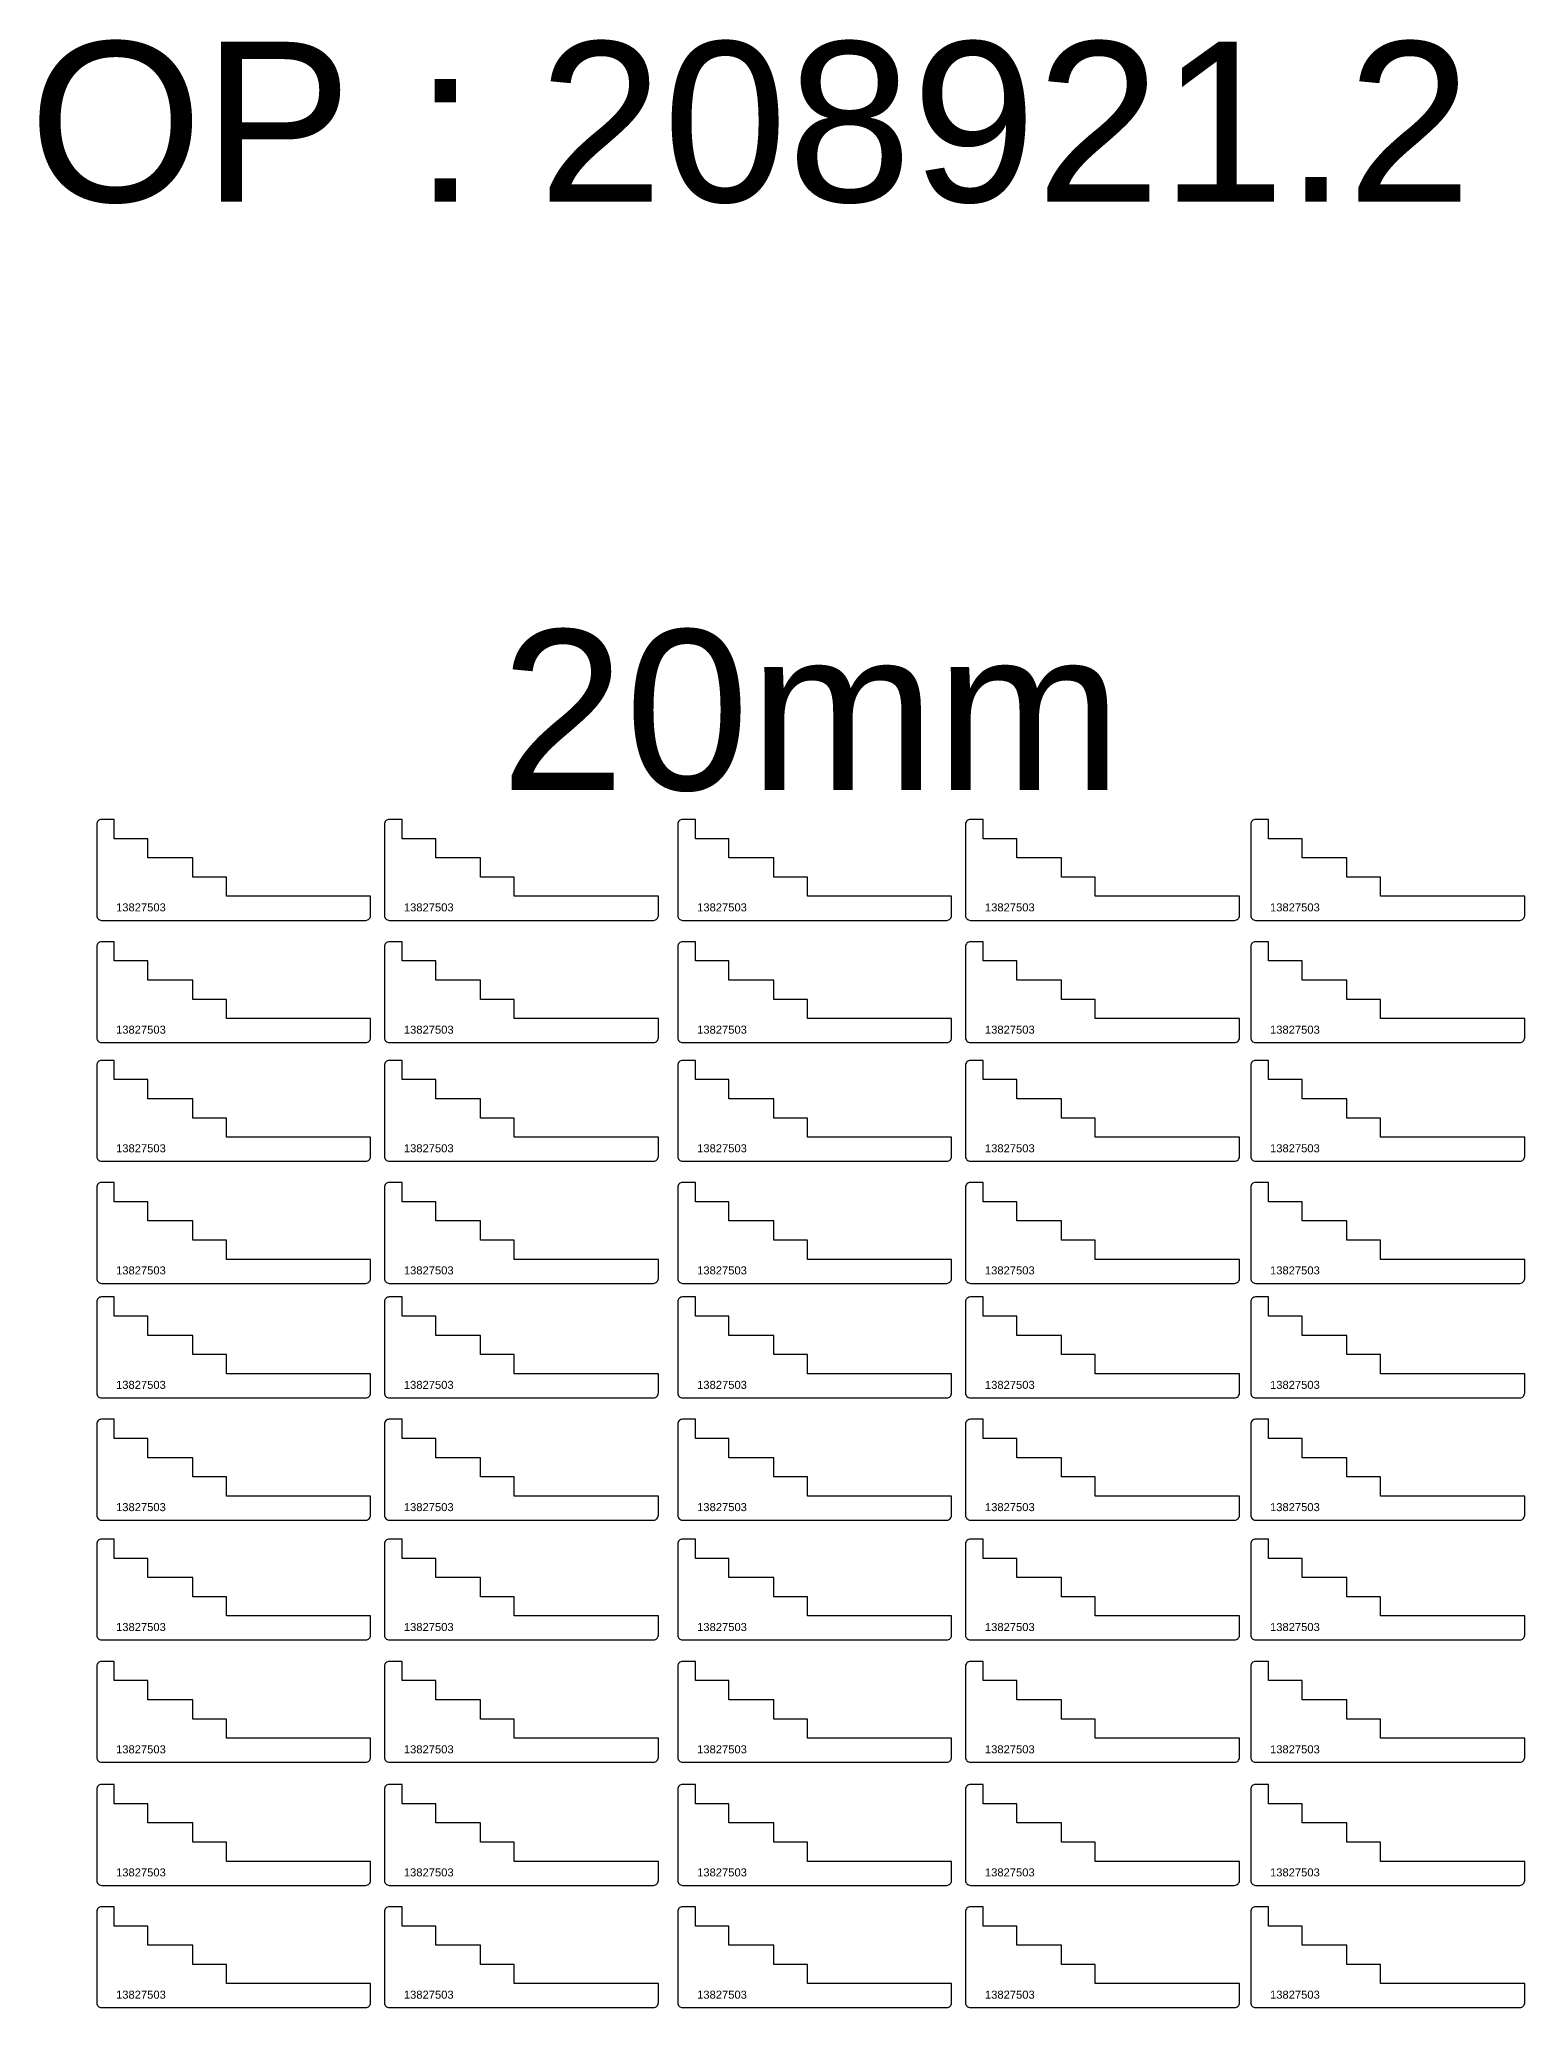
# Model space of a CAD drawing. Header units: millimetres. Extents: x 1349 to 5846, y -1703 to 1001.
# Drawn here: x 2407 to 3334, y -229 to 1001 of the extents above; entities that cross this region are included whole.
import ezdxf

# ---------------------------------------------------------------- set-up
doc = ezdxf.new("R2010")
doc.units = ezdxf.units.MM
doc.layers.add('Des.', color=7, linetype='Continuous')
doc.layers.add('Texto', color=3, linetype='Continuous')
doc.styles.get("Standard").update_dxf_attribs({"font": 'arial.ttf'})

msp = doc.modelspace()

# ---------------------------------------------------------------- linework, layer by layer
at = {"layer": 'Des.'}
for points in [[(2610.3, 450.4, 0.414214), (2613.3, 453.4), (2613.3, 465.4), (2523.3, 465.4), (2523.3, 477.4), (2502.3, 477.4), (2502.3, 489.4), (2474.3, 489.4), (2474.3, 501.4), (2453.3, 501.4), (2453.3, 513.4), (2445.3, 513.4, 0.414214), (2442.3, 510.4), (2442.3, 453.4, 0.414214), (2445.3, 450.4)], [(2790, 450.4, 0.414214), (2793, 453.4), (2793, 465.4), (2703, 465.4), (2703, 477.4), (2682, 477.4), (2682, 489.4), (2654, 489.4), (2654, 501.4), (2633, 501.4), (2633, 513.4), (2625, 513.4, 0.414214), (2622, 510.4), (2622, 453.4, 0.414214), (2625, 450.4)], [(2973.1, 450.4, 0.414214), (2976.1, 453.4), (2976.1, 465.4), (2886.1, 465.4), (2886.1, 477.4), (2865.1, 477.4), (2865.1, 489.4), (2837.1, 489.4), (2837.1, 501.4), (2816.1, 501.4), (2816.1, 513.4), (2808.1, 513.4, 0.414214), (2805.1, 510.4), (2805.1, 453.4, 0.414214), (2808.1, 450.4)], [(3152.8, 450.4, 0.414214), (3155.8, 453.4), (3155.8, 465.4), (3065.8, 465.4), (3065.8, 477.4), (3044.8, 477.4), (3044.8, 489.4), (3016.8, 489.4), (3016.8, 501.4), (2995.8, 501.4), (2995.8, 513.4), (2987.8, 513.4, 0.414214), (2984.8, 510.4), (2984.8, 453.4, 0.414214), (2987.8, 450.4)], [(3330.9, 450.4, 0.414214), (3333.9, 453.4), (3333.9, 465.4), (3243.9, 465.4), (3243.9, 477.4), (3222.9, 477.4), (3222.9, 489.4), (3194.9, 489.4), (3194.9, 501.4), (3173.9, 501.4), (3173.9, 513.4), (3165.9, 513.4, 0.414214), (3162.9, 510.4), (3162.9, 453.4, 0.414214), (3165.9, 450.4)], [(2610.3, 374, 0.414214), (2613.3, 377), (2613.3, 389), (2523.3, 389), (2523.3, 401), (2502.3, 401), (2502.3, 413), (2474.3, 413), (2474.3, 425), (2453.3, 425), (2453.3, 437), (2445.3, 437, 0.414214), (2442.3, 434), (2442.3, 377, 0.414214), (2445.3, 374)], [(2790, 374, 0.414214), (2793, 377), (2793, 389), (2703, 389), (2703, 401), (2682, 401), (2682, 413), (2654, 413), (2654, 425), (2633, 425), (2633, 437), (2625, 437, 0.414214), (2622, 434), (2622, 377, 0.414214), (2625, 374)], [(2973.1, 374, 0.414214), (2976.1, 377), (2976.1, 389), (2886.1, 389), (2886.1, 401), (2865.1, 401), (2865.1, 413), (2837.1, 413), (2837.1, 425), (2816.1, 425), (2816.1, 437), (2808.1, 437, 0.414214), (2805.1, 434), (2805.1, 377, 0.414214), (2808.1, 374)], [(3152.8, 374, 0.414214), (3155.8, 377), (3155.8, 389), (3065.8, 389), (3065.8, 401), (3044.8, 401), (3044.8, 413), (3016.8, 413), (3016.8, 425), (2995.8, 425), (2995.8, 437), (2987.8, 437, 0.414214), (2984.8, 434), (2984.8, 377, 0.414214), (2987.8, 374)], [(3330.9, 374, 0.414214), (3333.9, 377), (3333.9, 389), (3243.9, 389), (3243.9, 401), (3222.9, 401), (3222.9, 413), (3194.9, 413), (3194.9, 425), (3173.9, 425), (3173.9, 437), (3165.9, 437, 0.414214), (3162.9, 434), (3162.9, 377, 0.414214), (3165.9, 374)], [(2610.3, 299.9, 0.414214), (2613.3, 302.9), (2613.3, 314.9), (2523.3, 314.9), (2523.3, 326.9), (2502.3, 326.9), (2502.3, 338.9), (2474.3, 338.9), (2474.3, 350.9), (2453.3, 350.9), (2453.3, 362.9), (2445.3, 362.9, 0.414214), (2442.3, 359.9), (2442.3, 302.9, 0.414214), (2445.3, 299.9)], [(2790, 299.9, 0.414214), (2793, 302.9), (2793, 314.9), (2703, 314.9), (2703, 326.9), (2682, 326.9), (2682, 338.9), (2654, 338.9), (2654, 350.9), (2633, 350.9), (2633, 362.9), (2625, 362.9, 0.414214), (2622, 359.9), (2622, 302.9, 0.414214), (2625, 299.9)], [(2973.1, 299.9, 0.414214), (2976.1, 302.9), (2976.1, 314.9), (2886.1, 314.9), (2886.1, 326.9), (2865.1, 326.9), (2865.1, 338.9), (2837.1, 338.9), (2837.1, 350.9), (2816.1, 350.9), (2816.1, 362.9), (2808.1, 362.9, 0.414214), (2805.1, 359.9), (2805.1, 302.9, 0.414214), (2808.1, 299.9)], [(3152.8, 299.9, 0.414214), (3155.8, 302.9), (3155.8, 314.9), (3065.8, 314.9), (3065.8, 326.9), (3044.8, 326.9), (3044.8, 338.9), (3016.8, 338.9), (3016.8, 350.9), (2995.8, 350.9), (2995.8, 362.9), (2987.8, 362.9, 0.414214), (2984.8, 359.9), (2984.8, 302.9, 0.414214), (2987.8, 299.9)], [(3330.9, 299.9, 0.414214), (3333.9, 302.9), (3333.9, 314.9), (3243.9, 314.9), (3243.9, 326.9), (3222.9, 326.9), (3222.9, 338.9), (3194.9, 338.9), (3194.9, 350.9), (3173.9, 350.9), (3173.9, 362.9), (3165.9, 362.9, 0.414214), (3162.9, 359.9), (3162.9, 302.9, 0.414214), (3165.9, 299.9)], [(2610.3, 223.6, 0.414214), (2613.3, 226.6), (2613.3, 238.6), (2523.3, 238.6), (2523.3, 250.6), (2502.3, 250.6), (2502.3, 262.6), (2474.3, 262.6), (2474.3, 274.6), (2453.3, 274.6), (2453.3, 286.6), (2445.3, 286.6, 0.414214), (2442.3, 283.6), (2442.3, 226.6, 0.414214), (2445.3, 223.6)], [(2790, 223.6, 0.414214), (2793, 226.6), (2793, 238.6), (2703, 238.6), (2703, 250.6), (2682, 250.6), (2682, 262.6), (2654, 262.6), (2654, 274.6), (2633, 274.6), (2633, 286.6), (2625, 286.6, 0.414214), (2622, 283.6), (2622, 226.6, 0.414214), (2625, 223.6)], [(2973.1, 223.6, 0.414214), (2976.1, 226.6), (2976.1, 238.6), (2886.1, 238.6), (2886.1, 250.6), (2865.1, 250.6), (2865.1, 262.6), (2837.1, 262.6), (2837.1, 274.6), (2816.1, 274.6), (2816.1, 286.6), (2808.1, 286.6, 0.414214), (2805.1, 283.6), (2805.1, 226.6, 0.414214), (2808.1, 223.6)], [(3152.8, 223.6, 0.414214), (3155.8, 226.6), (3155.8, 238.6), (3065.8, 238.6), (3065.8, 250.6), (3044.8, 250.6), (3044.8, 262.6), (3016.8, 262.6), (3016.8, 274.6), (2995.8, 274.6), (2995.8, 286.6), (2987.8, 286.6, 0.414214), (2984.8, 283.6), (2984.8, 226.6, 0.414214), (2987.8, 223.6)], [(3330.9, 223.6, 0.414214), (3333.9, 226.6), (3333.9, 238.6), (3243.9, 238.6), (3243.9, 250.6), (3222.9, 250.6), (3222.9, 262.6), (3194.9, 262.6), (3194.9, 274.6), (3173.9, 274.6), (3173.9, 286.6), (3165.9, 286.6, 0.414214), (3162.9, 283.6), (3162.9, 226.6, 0.414214), (3165.9, 223.6)], [(2610.3, 152.1, 0.414214), (2613.3, 155.1), (2613.3, 167.1), (2523.3, 167.1), (2523.3, 179.1), (2502.3, 179.1), (2502.3, 191.1), (2474.3, 191.1), (2474.3, 203.1), (2453.3, 203.1), (2453.3, 215.1), (2445.3, 215.1, 0.414214), (2442.3, 212.1), (2442.3, 155.1, 0.414214), (2445.3, 152.1)], [(2790, 152.1, 0.414214), (2793, 155.1), (2793, 167.1), (2703, 167.1), (2703, 179.1), (2682, 179.1), (2682, 191.1), (2654, 191.1), (2654, 203.1), (2633, 203.1), (2633, 215.1), (2625, 215.1, 0.414214), (2622, 212.1), (2622, 155.1, 0.414214), (2625, 152.1)], [(2973.1, 152.1, 0.414214), (2976.1, 155.1), (2976.1, 167.1), (2886.1, 167.1), (2886.1, 179.1), (2865.1, 179.1), (2865.1, 191.1), (2837.1, 191.1), (2837.1, 203.1), (2816.1, 203.1), (2816.1, 215.1), (2808.1, 215.1, 0.414214), (2805.1, 212.1), (2805.1, 155.1, 0.414214), (2808.1, 152.1)], [(3152.8, 152.1, 0.414214), (3155.8, 155.1), (3155.8, 167.1), (3065.8, 167.1), (3065.8, 179.1), (3044.8, 179.1), (3044.8, 191.1), (3016.8, 191.1), (3016.8, 203.1), (2995.8, 203.1), (2995.8, 215.1), (2987.8, 215.1, 0.414214), (2984.8, 212.1), (2984.8, 155.1, 0.414214), (2987.8, 152.1)], [(3330.9, 152.1, 0.414214), (3333.9, 155.1), (3333.9, 167.1), (3243.9, 167.1), (3243.9, 179.1), (3222.9, 179.1), (3222.9, 191.1), (3194.9, 191.1), (3194.9, 203.1), (3173.9, 203.1), (3173.9, 215.1), (3165.9, 215.1, 0.414214), (3162.9, 212.1), (3162.9, 155.1, 0.414214), (3165.9, 152.1)], [(2610.3, 75.7, 0.414214), (2613.3, 78.7), (2613.3, 90.7), (2523.3, 90.7), (2523.3, 102.7), (2502.3, 102.7), (2502.3, 114.7), (2474.3, 114.7), (2474.3, 126.7), (2453.3, 126.7), (2453.3, 138.7), (2445.3, 138.7, 0.414214), (2442.3, 135.7), (2442.3, 78.7, 0.414214), (2445.3, 75.7)], [(2790, 75.7, 0.414214), (2793, 78.7), (2793, 90.7), (2703, 90.7), (2703, 102.7), (2682, 102.7), (2682, 114.7), (2654, 114.7), (2654, 126.7), (2633, 126.7), (2633, 138.7), (2625, 138.7, 0.414214), (2622, 135.7), (2622, 78.7, 0.414214), (2625, 75.7)], [(2973.1, 75.7, 0.414214), (2976.1, 78.7), (2976.1, 90.7), (2886.1, 90.7), (2886.1, 102.7), (2865.1, 102.7), (2865.1, 114.7), (2837.1, 114.7), (2837.1, 126.7), (2816.1, 126.7), (2816.1, 138.7), (2808.1, 138.7, 0.414214), (2805.1, 135.7), (2805.1, 78.7, 0.414214), (2808.1, 75.7)], [(3152.8, 75.7, 0.414214), (3155.8, 78.7), (3155.8, 90.7), (3065.8, 90.7), (3065.8, 102.7), (3044.8, 102.7), (3044.8, 114.7), (3016.8, 114.7), (3016.8, 126.7), (2995.8, 126.7), (2995.8, 138.7), (2987.8, 138.7, 0.414214), (2984.8, 135.7), (2984.8, 78.7, 0.414214), (2987.8, 75.7)], [(3330.9, 75.7, 0.414214), (3333.9, 78.7), (3333.9, 90.7), (3243.9, 90.7), (3243.9, 102.7), (3222.9, 102.7), (3222.9, 114.7), (3194.9, 114.7), (3194.9, 126.7), (3173.9, 126.7), (3173.9, 138.7), (3165.9, 138.7, 0.414214), (3162.9, 135.7), (3162.9, 78.7, 0.414214), (3165.9, 75.7)], [(2610.3, 0.8, 0.414214), (2613.3, 3.8), (2613.3, 15.8), (2523.3, 15.8), (2523.3, 27.8), (2502.3, 27.8), (2502.3, 39.8), (2474.3, 39.8), (2474.3, 51.8), (2453.3, 51.8), (2453.3, 63.8), (2445.3, 63.8, 0.414214), (2442.3, 60.8), (2442.3, 3.8, 0.414214), (2445.3, 0.8)], [(2790, 0.8, 0.414214), (2793, 3.8), (2793, 15.8), (2703, 15.8), (2703, 27.8), (2682, 27.8), (2682, 39.8), (2654, 39.8), (2654, 51.8), (2633, 51.8), (2633, 63.8), (2625, 63.8, 0.414214), (2622, 60.8), (2622, 3.8, 0.414214), (2625, 0.8)], [(2973.1, 0.8, 0.414214), (2976.1, 3.8), (2976.1, 15.8), (2886.1, 15.8), (2886.1, 27.8), (2865.1, 27.8), (2865.1, 39.8), (2837.1, 39.8), (2837.1, 51.8), (2816.1, 51.8), (2816.1, 63.8), (2808.1, 63.8, 0.414214), (2805.1, 60.8), (2805.1, 3.8, 0.414214), (2808.1, 0.8)], [(3152.8, 0.8, 0.414214), (3155.8, 3.8), (3155.8, 15.8), (3065.8, 15.8), (3065.8, 27.8), (3044.8, 27.8), (3044.8, 39.8), (3016.8, 39.8), (3016.8, 51.8), (2995.8, 51.8), (2995.8, 63.8), (2987.8, 63.8, 0.414214), (2984.8, 60.8), (2984.8, 3.8, 0.414214), (2987.8, 0.8)], [(3330.9, 0.8, 0.414214), (3333.9, 3.8), (3333.9, 15.8), (3243.9, 15.8), (3243.9, 27.8), (3222.9, 27.8), (3222.9, 39.8), (3194.9, 39.8), (3194.9, 51.8), (3173.9, 51.8), (3173.9, 63.8), (3165.9, 63.8, 0.414214), (3162.9, 60.8), (3162.9, 3.8, 0.414214), (3165.9, 0.8)], [(2610.3, -75.6, 0.414214), (2613.3, -72.6), (2613.3, -60.6), (2523.3, -60.6), (2523.3, -48.6), (2502.3, -48.6), (2502.3, -36.6), (2474.3, -36.6), (2474.3, -24.6), (2453.3, -24.6), (2453.3, -12.6), (2445.3, -12.6, 0.414214), (2442.3, -15.6), (2442.3, -72.6, 0.414214), (2445.3, -75.6)], [(2790, -75.6, 0.414214), (2793, -72.6), (2793, -60.6), (2703, -60.6), (2703, -48.6), (2682, -48.6), (2682, -36.6), (2654, -36.6), (2654, -24.6), (2633, -24.6), (2633, -12.6), (2625, -12.6, 0.414214), (2622, -15.6), (2622, -72.6, 0.414214), (2625, -75.6)], [(2973.1, -75.6, 0.414214), (2976.1, -72.6), (2976.1, -60.6), (2886.1, -60.6), (2886.1, -48.6), (2865.1, -48.6), (2865.1, -36.6), (2837.1, -36.6), (2837.1, -24.6), (2816.1, -24.6), (2816.1, -12.6), (2808.1, -12.6, 0.414214), (2805.1, -15.6), (2805.1, -72.6, 0.414214), (2808.1, -75.6)], [(3152.8, -75.6, 0.414214), (3155.8, -72.6), (3155.8, -60.6), (3065.8, -60.6), (3065.8, -48.6), (3044.8, -48.6), (3044.8, -36.6), (3016.8, -36.6), (3016.8, -24.6), (2995.8, -24.6), (2995.8, -12.6), (2987.8, -12.6, 0.414214), (2984.8, -15.6), (2984.8, -72.6, 0.414214), (2987.8, -75.6)], [(3330.9, -75.6, 0.414214), (3333.9, -72.6), (3333.9, -60.6), (3243.9, -60.6), (3243.9, -48.6), (3222.9, -48.6), (3222.9, -36.6), (3194.9, -36.6), (3194.9, -24.6), (3173.9, -24.6), (3173.9, -12.6), (3165.9, -12.6, 0.414214), (3162.9, -15.6), (3162.9, -72.6, 0.414214), (3165.9, -75.6)], [(2610.3, -152.5, 0.414214), (2613.3, -149.5), (2613.3, -137.5), (2523.3, -137.5), (2523.3, -125.5), (2502.3, -125.5), (2502.3, -113.5), (2474.3, -113.5), (2474.3, -101.5), (2453.3, -101.5), (2453.3, -89.5), (2445.3, -89.5, 0.414214), (2442.3, -92.5), (2442.3, -149.5, 0.414214), (2445.3, -152.5)], [(2790, -152.5, 0.414214), (2793, -149.5), (2793, -137.5), (2703, -137.5), (2703, -125.5), (2682, -125.5), (2682, -113.5), (2654, -113.5), (2654, -101.5), (2633, -101.5), (2633, -89.5), (2625, -89.5, 0.414214), (2622, -92.5), (2622, -149.5, 0.414214), (2625, -152.5)], [(2973.1, -152.5, 0.414214), (2976.1, -149.5), (2976.1, -137.5), (2886.1, -137.5), (2886.1, -125.5), (2865.1, -125.5), (2865.1, -113.5), (2837.1, -113.5), (2837.1, -101.5), (2816.1, -101.5), (2816.1, -89.5), (2808.1, -89.5, 0.414214), (2805.1, -92.5), (2805.1, -149.5, 0.414214), (2808.1, -152.5)], [(3152.8, -152.5, 0.414214), (3155.8, -149.5), (3155.8, -137.5), (3065.8, -137.5), (3065.8, -125.5), (3044.8, -125.5), (3044.8, -113.5), (3016.8, -113.5), (3016.8, -101.5), (2995.8, -101.5), (2995.8, -89.5), (2987.8, -89.5, 0.414214), (2984.8, -92.5), (2984.8, -149.5, 0.414214), (2987.8, -152.5)], [(3330.9, -152.5, 0.414214), (3333.9, -149.5), (3333.9, -137.5), (3243.9, -137.5), (3243.9, -125.5), (3222.9, -125.5), (3222.9, -113.5), (3194.9, -113.5), (3194.9, -101.5), (3173.9, -101.5), (3173.9, -89.5), (3165.9, -89.5, 0.414214), (3162.9, -92.5), (3162.9, -149.5, 0.414214), (3165.9, -152.5)], [(2610.3, -228.9, 0.414214), (2613.3, -225.9), (2613.3, -213.9), (2523.3, -213.9), (2523.3, -201.9), (2502.3, -201.9), (2502.3, -189.9), (2474.3, -189.9), (2474.3, -177.9), (2453.3, -177.9), (2453.3, -165.9), (2445.3, -165.9, 0.414214), (2442.3, -168.9), (2442.3, -225.9, 0.414214), (2445.3, -228.9)], [(2790, -228.9, 0.414214), (2793, -225.9), (2793, -213.9), (2703, -213.9), (2703, -201.9), (2682, -201.9), (2682, -189.9), (2654, -189.9), (2654, -177.9), (2633, -177.9), (2633, -165.9), (2625, -165.9, 0.414214), (2622, -168.9), (2622, -225.9, 0.414214), (2625, -228.9)], [(2973.1, -228.9, 0.414214), (2976.1, -225.9), (2976.1, -213.9), (2886.1, -213.9), (2886.1, -201.9), (2865.1, -201.9), (2865.1, -189.9), (2837.1, -189.9), (2837.1, -177.9), (2816.1, -177.9), (2816.1, -165.9), (2808.1, -165.9, 0.414214), (2805.1, -168.9), (2805.1, -225.9, 0.414214), (2808.1, -228.9)], [(3152.8, -228.9, 0.414214), (3155.8, -225.9), (3155.8, -213.9), (3065.8, -213.9), (3065.8, -201.9), (3044.8, -201.9), (3044.8, -189.9), (3016.8, -189.9), (3016.8, -177.9), (2995.8, -177.9), (2995.8, -165.9), (2987.8, -165.9, 0.414214), (2984.8, -168.9), (2984.8, -225.9, 0.414214), (2987.8, -228.9)], [(3330.9, -228.9, 0.414214), (3333.9, -225.9), (3333.9, -213.9), (3243.9, -213.9), (3243.9, -201.9), (3222.9, -201.9), (3222.9, -189.9), (3194.9, -189.9), (3194.9, -177.9), (3173.9, -177.9), (3173.9, -165.9), (3165.9, -165.9, 0.414214), (3162.9, -168.9), (3162.9, -225.9, 0.414214), (3165.9, -228.9)]]:
    msp.add_lwpolyline(points, format="xyb", close=True, dxfattribs=at)

# ---------------------------------------------------------------- texts
at = {"char_height": 100, "attachment_point": 1}
for s, width, insert in [('OP : 208921.2', 926.552, (2399.9, 999.3)), ('20mm', 247.848, (2694.4, 631.9))]:
    msp.add_mtext_dynamic_manual_height_columns(s, width=width, gutter_width=12.5, heights=[0], dxfattribs=dict(at, insert=insert))
at = {"layer": 'Texto', "char_height": 5, "attachment_point": 1}
for insert in [(2454.4, 461), (2634.1, 461), (2817.2, 461), (2996.9, 461), (3174.9, 461), (2454.4, 384.6), (2634.1, 384.6), (2817.2, 384.6), (2996.9, 384.6), (3174.9, 384.6), (2454.4, 310.5), (2634.1, 310.5), (2817.2, 310.5), (2996.9, 310.5), (3174.9, 310.5), (2454.4, 234.2), (2634.1, 234.2), (2817.2, 234.2), (2996.9, 234.2), (3174.9, 234.2), (2454.4, 162.7), (2634.1, 162.7), (2817.2, 162.7), (2996.9, 162.7), (3174.9, 162.7), (2454.4, 86.3), (2634.1, 86.3), (2817.2, 86.3), (2996.9, 86.3), (3174.9, 86.3), (2454.4, 11.4), (2634.1, 11.4), (2817.2, 11.4), (2996.9, 11.4), (3174.9, 11.4), (2454.4, -65), (2634.1, -65), (2817.2, -65), (2996.9, -65), (3174.9, -65), (2454.4, -141.9), (2634.1, -141.9), (2817.2, -141.9), (2996.9, -141.9), (3174.9, -141.9), (2454.4, -218.3), (2634.1, -218.3), (2817.2, -218.3), (2996.9, -218.3), (3174.9, -218.3)]:
    msp.add_mtext_dynamic_manual_height_columns('13827503', width=114.282, gutter_width=12.5, heights=[0], dxfattribs=dict(at, insert=insert))

doc.saveas('drawing.dxf')
